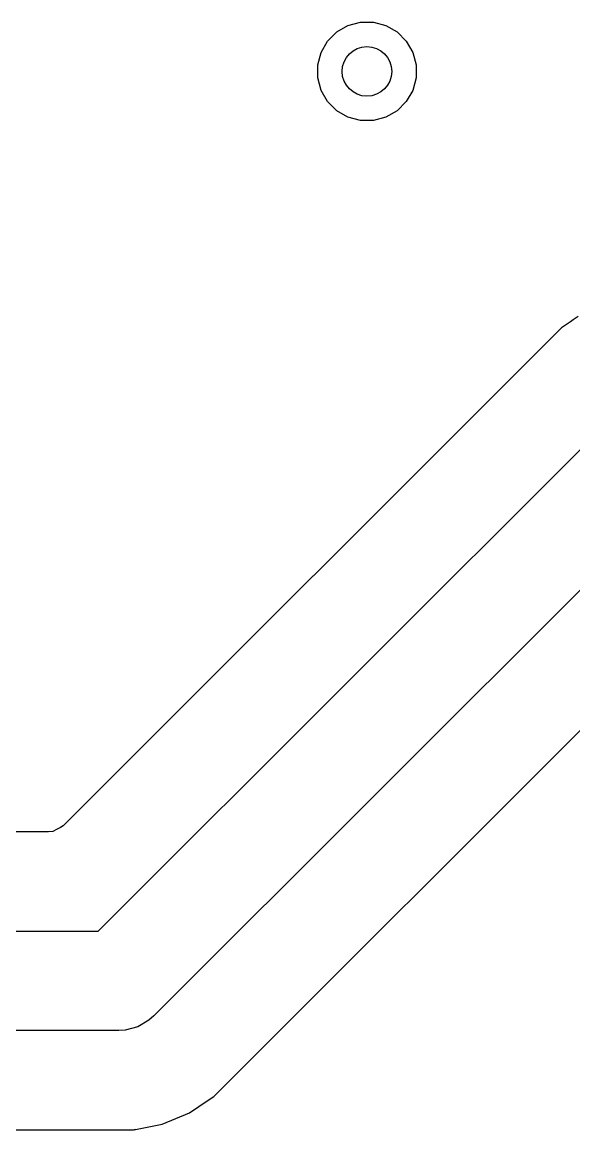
# Model space of a CAD drawing. Header units: inches. Extents: x 1.3 to 5.24, y -7.03 to -1.12.
# Drawn here: x 1.9455 to 2.0768, y -3.9134 to -3.6497 of the extents above; entities that cross this region are included whole.
import ezdxf

# ---------------------------------------------------------------- set-up
doc = ezdxf.new("R2010")
doc.units = ezdxf.units.IN
doc.header["$MEASUREMENT"] = 0
for name, color, linetype, true_color in [('B.Cu', 153, 'CONTINUOUS', 0x4d7fc4), ('F.Cu', 13, 'CONTINUOUS', 0xc83434), ('In1.Cu', 91, 'CONTINUOUS', 0x7fc87f), ('In2.Cu', 33, 'CONTINUOUS', 0xce7d2c)]:
    doc.layers.add(name, color=color, linetype=linetype, true_color=true_color)

msp = doc.modelspace()

# ---------------------------------------------------------------- linework, layer by layer
at = {"layer": 'B.Cu'}
msp.add_circle((2.02756, -3.66142), 0.00591, dxfattribs=at)
at = {"layer": 'F.Cu', "linetype": 'CONTINUOUS'}
for p, q in [((2.07666, -3.72059), (2.07596, -3.72106)), ((2.07783, -3.7198), (2.07666, -3.72059)), ((2.07666, -3.72059), (2.07666, -3.72059)), ((2.07386, -3.72246), (1.95575, -3.84057)), ((2.07507, -3.72165), (2.07386, -3.72246)), ((2.07596, -3.72106), (2.07507, -3.72165)), ((2.07596, -3.72106), (2.07596, -3.72106)), ((1.96361, -3.86614), (2.08811, -3.74165)), ((2.10135, -3.76181), (1.97686, -3.8863)), ((1.9911, -3.90549), (2.10922, -3.78738)), ((1.95372, -3.8419), (1.95283, -3.84239)), ((1.95463, -3.84141), (1.95372, -3.8419)), ((1.95525, -3.84107), (1.95463, -3.84141)), ((1.95575, -3.84057), (1.95525, -3.84107)), ((1.95138, -3.8425), (1.72879, -3.8425)), ((1.9518, -3.8425), (1.95138, -3.8425)), ((1.95283, -3.84239), (1.9518, -3.8425)), ((1.73228, -3.86614), (1.96361, -3.86614)), ((1.97686, -3.8863), (1.97569, -3.88732)), ((1.97302, -3.88886), (1.97005, -3.88966)), ((1.97569, -3.88732), (1.97302, -3.88886)), ((1.9685, -3.88976), (1.73718, -3.88976)), ((1.97005, -3.88966), (1.9685, -3.88976)), ((1.9853, -3.90937), (1.9898, -3.90636)), ((1.9898, -3.90636), (1.9911, -3.90549)), ((1.98207, -3.91071), (1.9853, -3.90937)), ((1.97247, -3.91331), (1.97885, -3.91204)), ((1.97885, -3.91204), (1.98207, -3.91071)), ((1.7494, -3.91341), (1.972, -3.91341)), ((1.972, -3.91341), (1.97247, -3.91331)), ((1.972, -3.91341), (1.972, -3.91341)), ((1.97247, -3.91331), (1.97216, -3.91341)), ((1.97216, -3.91341), (1.97247, -3.91331))]:
    msp.add_line(p, q, dxfattribs=at)
at = {"layer": 'F.Cu'}
msp.add_circle((2.02756, -3.66142), 0.00591, dxfattribs=at)
at = {"layer": 'In1.Cu', "linetype": 'CONTINUOUS'}
for p, q in [((2.01819, -3.65423), (2.02037, -3.65205)), ((2.02037, -3.65205), (2.02304, -3.65051)), ((2.02304, -3.65051), (2.02602, -3.64971)), ((2.02602, -3.64971), (2.0291, -3.64971)), ((2.0291, -3.64971), (2.03208, -3.65051)), ((2.03208, -3.65051), (2.03475, -3.65205)), ((2.03475, -3.65205), (2.03693, -3.65423)), ((2.01665, -3.6569), (2.01819, -3.65423)), ((2.03693, -3.65423), (2.03847, -3.6569)), ((2.01585, -3.65988), (2.01665, -3.6569)), ((2.03847, -3.6569), (2.03927, -3.65988)), ((2.01585, -3.66296), (2.01585, -3.65988)), ((2.03927, -3.65988), (2.03927, -3.66296)), ((2.01665, -3.66594), (2.01585, -3.66296)), ((2.03927, -3.66296), (2.03847, -3.66594)), ((2.01819, -3.66861), (2.01665, -3.66594)), ((2.03847, -3.66594), (2.03693, -3.66861)), ((2.02037, -3.67079), (2.01819, -3.66861)), ((2.03693, -3.66861), (2.03475, -3.67079)), ((2.02304, -3.67233), (2.02037, -3.67079)), ((2.02602, -3.67313), (2.02304, -3.67233)), ((2.0291, -3.67313), (2.02602, -3.67313)), ((2.03208, -3.67233), (2.0291, -3.67313)), ((2.03475, -3.67079), (2.03208, -3.67233))]:
    msp.add_line(p, q, dxfattribs=at)
at = {"layer": 'In1.Cu'}
msp.add_circle((2.02756, -3.66142), 0.00591, dxfattribs=at)
at = {"layer": 'In2.Cu', "linetype": 'CONTINUOUS'}
for p, q in [((2.01819, -3.65423), (2.02037, -3.65205)), ((2.02037, -3.65205), (2.02304, -3.65051)), ((2.02304, -3.65051), (2.02602, -3.64971)), ((2.02602, -3.64971), (2.0291, -3.64971)), ((2.0291, -3.64971), (2.03208, -3.65051)), ((2.03208, -3.65051), (2.03475, -3.65205)), ((2.03475, -3.65205), (2.03693, -3.65423)), ((2.01665, -3.6569), (2.01819, -3.65423)), ((2.03693, -3.65423), (2.03847, -3.6569)), ((2.01585, -3.65988), (2.01665, -3.6569)), ((2.03847, -3.6569), (2.03927, -3.65988)), ((2.01585, -3.66296), (2.01585, -3.65988)), ((2.03927, -3.65988), (2.03927, -3.66296)), ((2.01665, -3.66594), (2.01585, -3.66296)), ((2.03927, -3.66296), (2.03847, -3.66594)), ((2.01819, -3.66861), (2.01665, -3.66594)), ((2.03847, -3.66594), (2.03693, -3.66861)), ((2.02037, -3.67079), (2.01819, -3.66861)), ((2.03693, -3.66861), (2.03475, -3.67079)), ((2.02304, -3.67233), (2.02037, -3.67079)), ((2.02602, -3.67313), (2.02304, -3.67233)), ((2.0291, -3.67313), (2.02602, -3.67313)), ((2.03208, -3.67233), (2.0291, -3.67313)), ((2.03475, -3.67079), (2.03208, -3.67233))]:
    msp.add_line(p, q, dxfattribs=at)
at = {"layer": 'In2.Cu'}
msp.add_circle((2.02756, -3.66142), 0.00591, dxfattribs=at)

doc.saveas('drawing.dxf')
